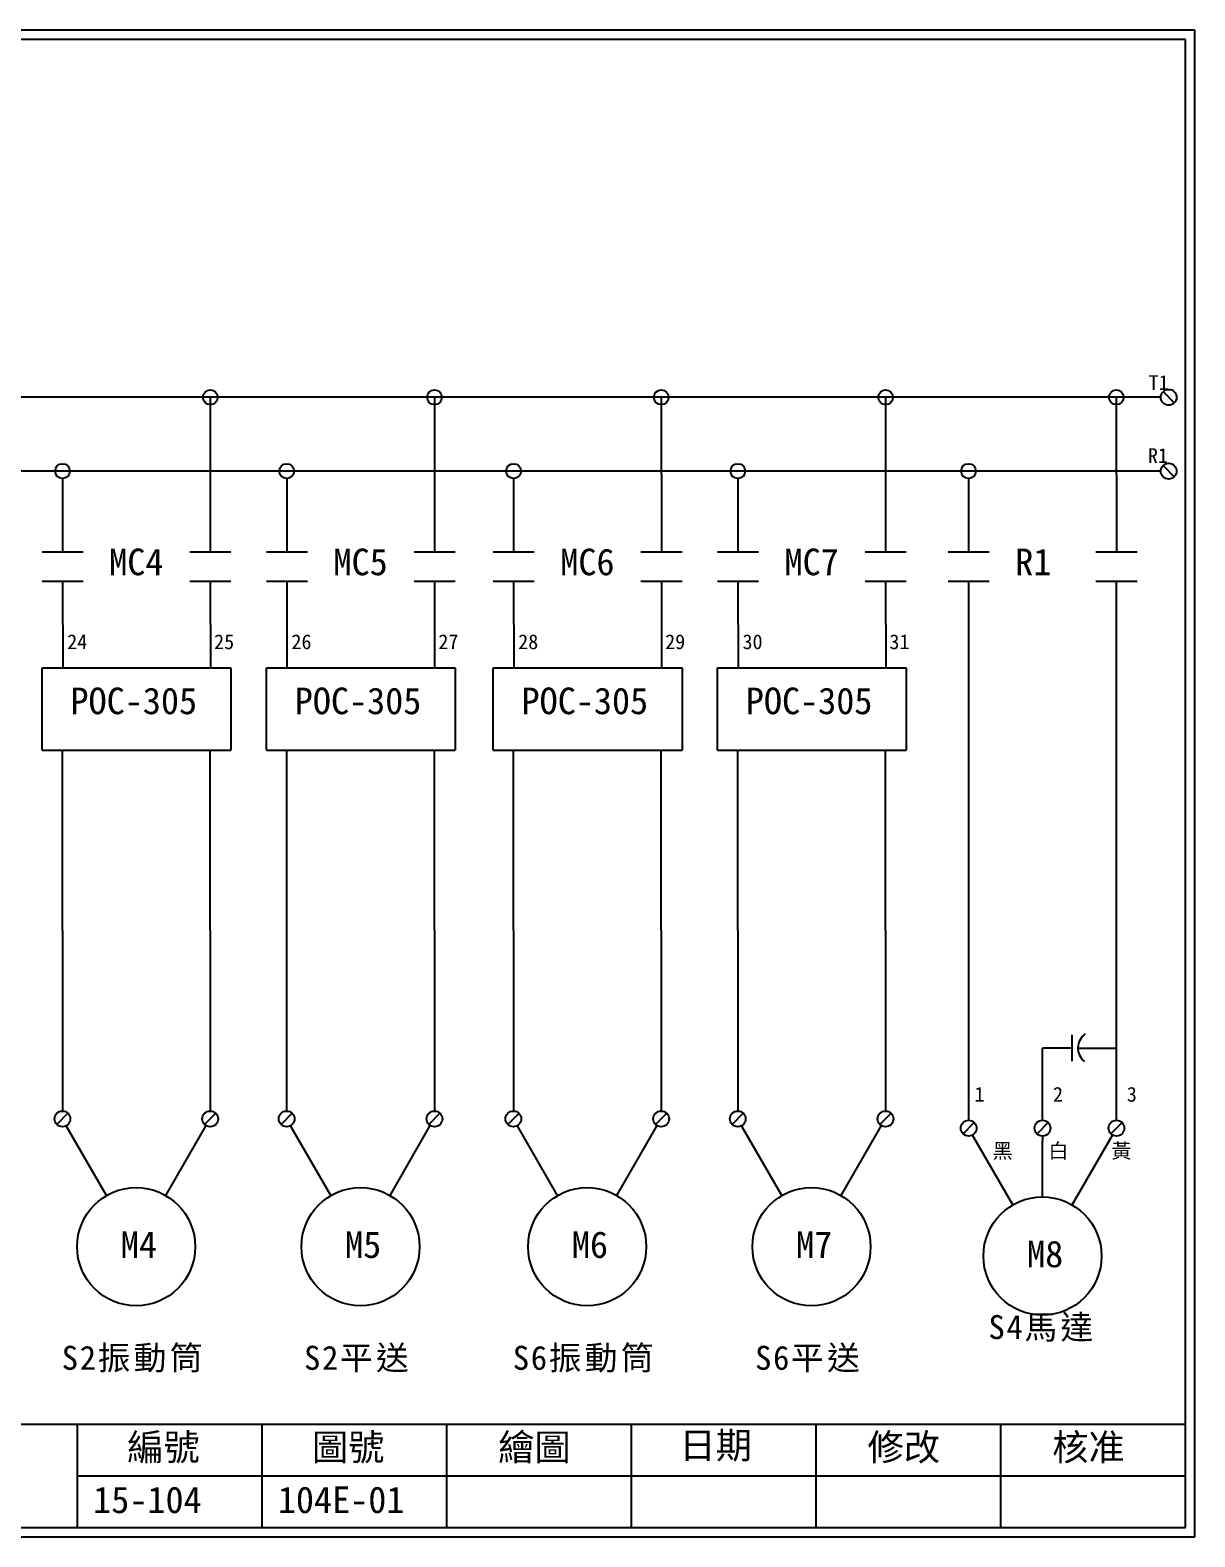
# Model space of a CAD drawing. Extents: x 10 to 297, y 3 to 207.
# Drawn here: x 139.3 to 297, y 3 to 207 of the extents above; entities that cross this region are included whole.
import ezdxf

# ---------------------------------------------------------------- set-up
doc = ezdxf.new("R2010")
doc.units = 0
doc.layers.get('0').update_dxf_attribs({"linetype": 'CONTINUOUS'})
for name, color, linetype in [('7', 7, 'CONTINUOUS'), ('圖框層', 7, 'CONTINUOUS'), ('標尺寸層', 3, 'CONTINUOUS')]:
    doc.layers.add(name, color=color, linetype=linetype)
doc.styles.add('STSL', font='kaiu.ttf')
doc.styles.add('標楷體', font='kaiu.ttf')

msp = doc.modelspace()

# ---------------------------------------------------------------- linework, layer by layer
for p, q in [((292.39, 157.27), (42.17, 157.27)), ((163.71, 157.27), (163.72, 136.34)), ((194.07, 157.27), (194.08, 136.34)), ((224.76, 157.27), (224.78, 136.34)), ((255.13, 157.27), (255.14, 136.34)), ((286.36, 157.27), (286.37, 136.34)), ((292.39, 147.27), (22.19, 147.27)), ((143.71, 146.27), (143.72, 136.34)), ((174.07, 146.27), (174.08, 136.34)), ((204.77, 146.27), (204.78, 136.34)), ((235.13, 146.27), (235.14, 136.34)), ((266.36, 146.27), (266.37, 136.34)), ((143.73, 132.37), (143.74, 120.63)), ((163.72, 132.37), (163.73, 120.63)), ((174.09, 132.37), (174.1, 120.63)), ((194.09, 132.37), (194.09, 120.63)), ((204.78, 132.37), (204.8, 120.63)), ((224.78, 132.37), (224.79, 120.63)), ((235.15, 132.37), (235.16, 120.63)), ((255.14, 132.37), (255.15, 120.63)), ((143.67, 109.49), (143.69, 60.66)), ((163.67, 109.49), (163.69, 60.66)), ((174.03, 109.49), (174.05, 60.66)), ((194.03, 109.49), (194.05, 60.66)), ((204.73, 109.49), (204.75, 60.66)), ((224.73, 109.49), (224.75, 60.66)), ((235.09, 109.49), (235.11, 60.66)), ((255.09, 109.49), (255.11, 60.66)), ((144.45, 60.34), (142.94, 58.83)), ((164.45, 60.34), (162.94, 58.83)), ((174.81, 60.34), (173.3, 58.83)), ((194.81, 60.34), (193.3, 58.83)), ((205.51, 60.34), (204, 58.83)), ((225.51, 60.34), (224, 58.83)), ((235.87, 60.34), (234.36, 58.83)), ((255.87, 60.34), (254.36, 58.83)), ((149.68, 49.21), (144.23, 58.66)), ((157.68, 49.21), (163.14, 58.67)), ((180.05, 49.21), (174.59, 58.66)), ((188.05, 49.21), (193.5, 58.67)), ((210.74, 49.21), (205.29, 58.66)), ((218.74, 49.21), (224.2, 58.67)), ((241.1, 49.21), (235.65, 58.66)), ((249.1, 49.21), (254.56, 58.67)), ((267.14, 59.08), (265.63, 57.56)), ((272.37, 47.95), (266.92, 57.39)), ((277.14, 59.08), (275.63, 57.56)), ((276.37, 57.25), (276.37, 56.66)), ((280.37, 47.95), (285.83, 57.4)), ((287.14, 59.08), (285.63, 57.56)), ((276.37, 49.02), (276.37, 56.66))]:
    msp.add_line(p, q)
for centre, radius in [((143.7, 59.58), 1.07), ((163.7, 59.58), 1.07), ((174.06, 59.58), 1.07), ((194.06, 59.58), 1.07), ((204.75, 59.58), 1.07), ((224.75, 59.58), 1.07), ((235.12, 59.58), 1.07), ((255.12, 59.58), 1.07), ((266.38, 58.32), 1.07), ((276.38, 58.32), 1.07), ((286.38, 58.32), 1.07), ((153.68, 42.28), 8), ((184.05, 42.28), 8), ((214.74, 42.28), 8), ((245.1, 42.28), 8), ((276.37, 41.02), 8)]:
    msp.add_circle(centre, radius)
at = {"layer": '7'}
for centre in [(293.46, 157.27), (293.46, 147.27)]:
    msp.add_circle(centre, 1.07, dxfattribs=at)
at = {"layer": '圖框層', "color": 7}
for p, q in [((297, 206.97), (10, 206.97)), ((297, 3), (297, 206.97)), ((295.75, 205.72), (11.25, 205.72)), ((295.75, 4.25), (295.75, 205.72)), ((11.25, 18.25), (295.75, 18.25)), ((145.75, 4.25), (145.75, 18.25)), ((170.75, 4.25), (170.75, 18.25)), ((195.75, 4.25), (195.75, 18.25)), ((220.75, 4.25), (220.75, 18.25)), ((245.75, 4.25), (245.75, 18.25)), ((270.75, 4.25), (270.75, 18.25)), ((145.75, 11.25), (295.75, 11.25)), ((11.25, 4.25), (295.75, 4.25)), ((10, 3), (297, 3))]:
    msp.add_line(p, q, dxfattribs=at)
at = {"layer": '標尺寸層', "color": 7}
for p, q in [((292.7, 158.03), (294.21, 156.52)), ((292.7, 148.03), (294.21, 146.52)), ((140.95, 136.34), (146.52, 136.34)), ((160.95, 136.34), (166.52, 136.34)), ((171.31, 136.34), (176.88, 136.34)), ((191.31, 136.34), (196.88, 136.34)), ((202.01, 136.34), (207.58, 136.34)), ((222.01, 136.34), (227.58, 136.34)), ((232.37, 136.34), (237.94, 136.34)), ((252.37, 136.34), (257.94, 136.34)), ((263.6, 136.34), (269.17, 136.34)), ((283.6, 136.34), (289.17, 136.34)), ((140.95, 132.37), (146.52, 132.37)), ((160.95, 132.37), (166.52, 132.37)), ((171.31, 132.37), (176.88, 132.37)), ((191.31, 132.37), (196.88, 132.37)), ((202.01, 132.37), (207.58, 132.37)), ((222.01, 132.37), (227.58, 132.37)), ((232.37, 132.37), (237.94, 132.37)), ((252.37, 132.37), (257.94, 132.37)), ((263.6, 132.37), (269.17, 132.37)), ((266.38, 59.39), (266.38, 132.37)), ((283.6, 132.37), (289.17, 132.37)), ((286.38, 69.16), (286.38, 132.37)), ((140.95, 120.63), (146.52, 120.63)), ((140.95, 109.49), (140.95, 120.63)), ((146.52, 120.63), (160.95, 120.63)), ((160.95, 120.63), (166.52, 120.63)), ((166.52, 120.63), (166.52, 109.49)), ((171.31, 120.63), (176.88, 120.63)), ((171.31, 109.49), (171.31, 120.63)), ((176.88, 120.63), (191.31, 120.63)), ((191.31, 120.63), (196.88, 120.63)), ((196.88, 120.63), (196.88, 109.49)), ((202.01, 120.63), (207.58, 120.63)), ((202.01, 109.49), (202.01, 120.63)), ((207.58, 120.63), (222.01, 120.63)), ((222.01, 120.63), (227.58, 120.63)), ((227.58, 120.63), (227.58, 109.49)), ((232.37, 120.63), (237.94, 120.63)), ((232.37, 109.49), (232.37, 120.63)), ((237.94, 120.63), (252.37, 120.63)), ((252.37, 120.63), (257.94, 120.63)), ((257.94, 120.63), (257.94, 109.49)), ((140.95, 109.49), (146.52, 109.49)), ((146.52, 109.49), (160.95, 109.49)), ((160.95, 109.49), (166.52, 109.49)), ((171.31, 109.49), (176.88, 109.49)), ((176.88, 109.49), (191.31, 109.49)), ((191.31, 109.49), (196.88, 109.49)), ((202.01, 109.49), (207.58, 109.49)), ((207.58, 109.49), (222.01, 109.49)), ((222.01, 109.49), (227.58, 109.49)), ((232.37, 109.49), (237.94, 109.49)), ((237.94, 109.49), (252.37, 109.49)), ((252.37, 109.49), (257.94, 109.49)), ((280.35, 70.95), (280.35, 67.38)), ((280.35, 69.16), (276.38, 69.16)), ((276.38, 59.39), (276.38, 69.15)), ((281.24, 69.16), (286.38, 69.16)), ((286.38, 59.39), (286.38, 69.16))]:
    msp.add_line(p, q, dxfattribs=at)
for centre in [(163.71, 157.27), (194.07, 157.27), (224.76, 157.27), (255.13, 157.27), (286.36, 157.27), (143.71, 147.27), (174.07, 147.27), (204.77, 147.27), (235.13, 147.27), (266.36, 147.27)]:
    msp.add_circle(centre, 1, dxfattribs=at)
msp.add_arc((283.5, 69.18), 2.33, 124.8692, 231.5468, dxfattribs=at)

# ---------------------------------------------------------------- texts
at = {"color": 0, "char_height": 3.25, "attachment_point": 2, "style": '標楷體'}
for s, insert, width in [('{\\T1.1;S4馬達}', (276.37, 33.02), 30.8091), ('{\\T1.1;\\PS2振動筒}', (153.36, 34.28), 29.841), ('{\\T1.1;\\PS2平送}', (183.72, 34.28), 29.841), ('{\\T1.1;\\PS6振動筒}', (214.42, 34.28), 29.841), ('{\\T1.1;\\PS6平送}', (244.78, 34.28), 29.841)]:
    msp.add_mtext(s, dxfattribs=dict(at, insert=insert, width=width))
at = {"layer": '圖框層', "color": 4, "style": 'STSL'}
for s, height, p in [('T1', 2, (290.73, 158.26)), ('R1', 2, (290.64, 148.37)), ('MC4', 3.6, (150.03, 133.18)), ('MC5', 3.6, (180.39, 133.18)), ('MC6', 3.6, (211.09, 133.18)), ('MC7', 3.6, (241.45, 133.18)), ('R1', 3.6, (272.68, 133.18)), ('24', 2, (144.34, 123.17)), ('25', 2, (164.23, 123.17)), ('26', 2, (174.7, 123.17)), ('27', 2, (194.59, 123.17)), ('28', 2, (205.4, 123.17)), ('29', 2, (225.29, 123.17)), ('30', 2, (235.76, 123.17)), ('31', 2, (255.65, 123.17)), ('POC-305', 3.6, (144.79, 114.37)), ('POC-305', 3.6, (175.15, 114.37)), ('POC-305', 3.6, (205.85, 114.37)), ('POC-305', 3.6, (236.21, 114.37)), ('1', 2, (267.17, 61.91)), ('2', 2, (277.79, 61.91)), ('3', 2, (287.79, 61.91)), ('黑', 2, (269.61, 54.26)), ('白', 2, (277.16, 54.26)), ('黃', 2, (285.69, 54.26)), ('M4', 3.6, (151.6, 40.76)), ('M5', 3.6, (181.96, 40.76)), ('M6', 3.6, (212.66, 40.76)), ('M7', 3.6, (243.02, 40.76)), ('M8', 3.6, (274.29, 39.5)), ('編號', 3.6, (152.47, 13.34)), ('圖號', 3.6, (177.47, 13.34)), ('繪圖', 3.6, (202.69, 13.34)), ('日期', 3.6, (227.22, 13.59)), ('修改', 3.6, (252.69, 13.34)), ('核准', 3.6, (277.69, 13.34)), ('15-104', 3.6, (147.86, 6.22)), ('104E-01', 3.6, (172.86, 6.22))]:
    msp.add_text(s, height=height, dxfattribs=at).set_placement(p)

doc.saveas('drawing.dxf')
